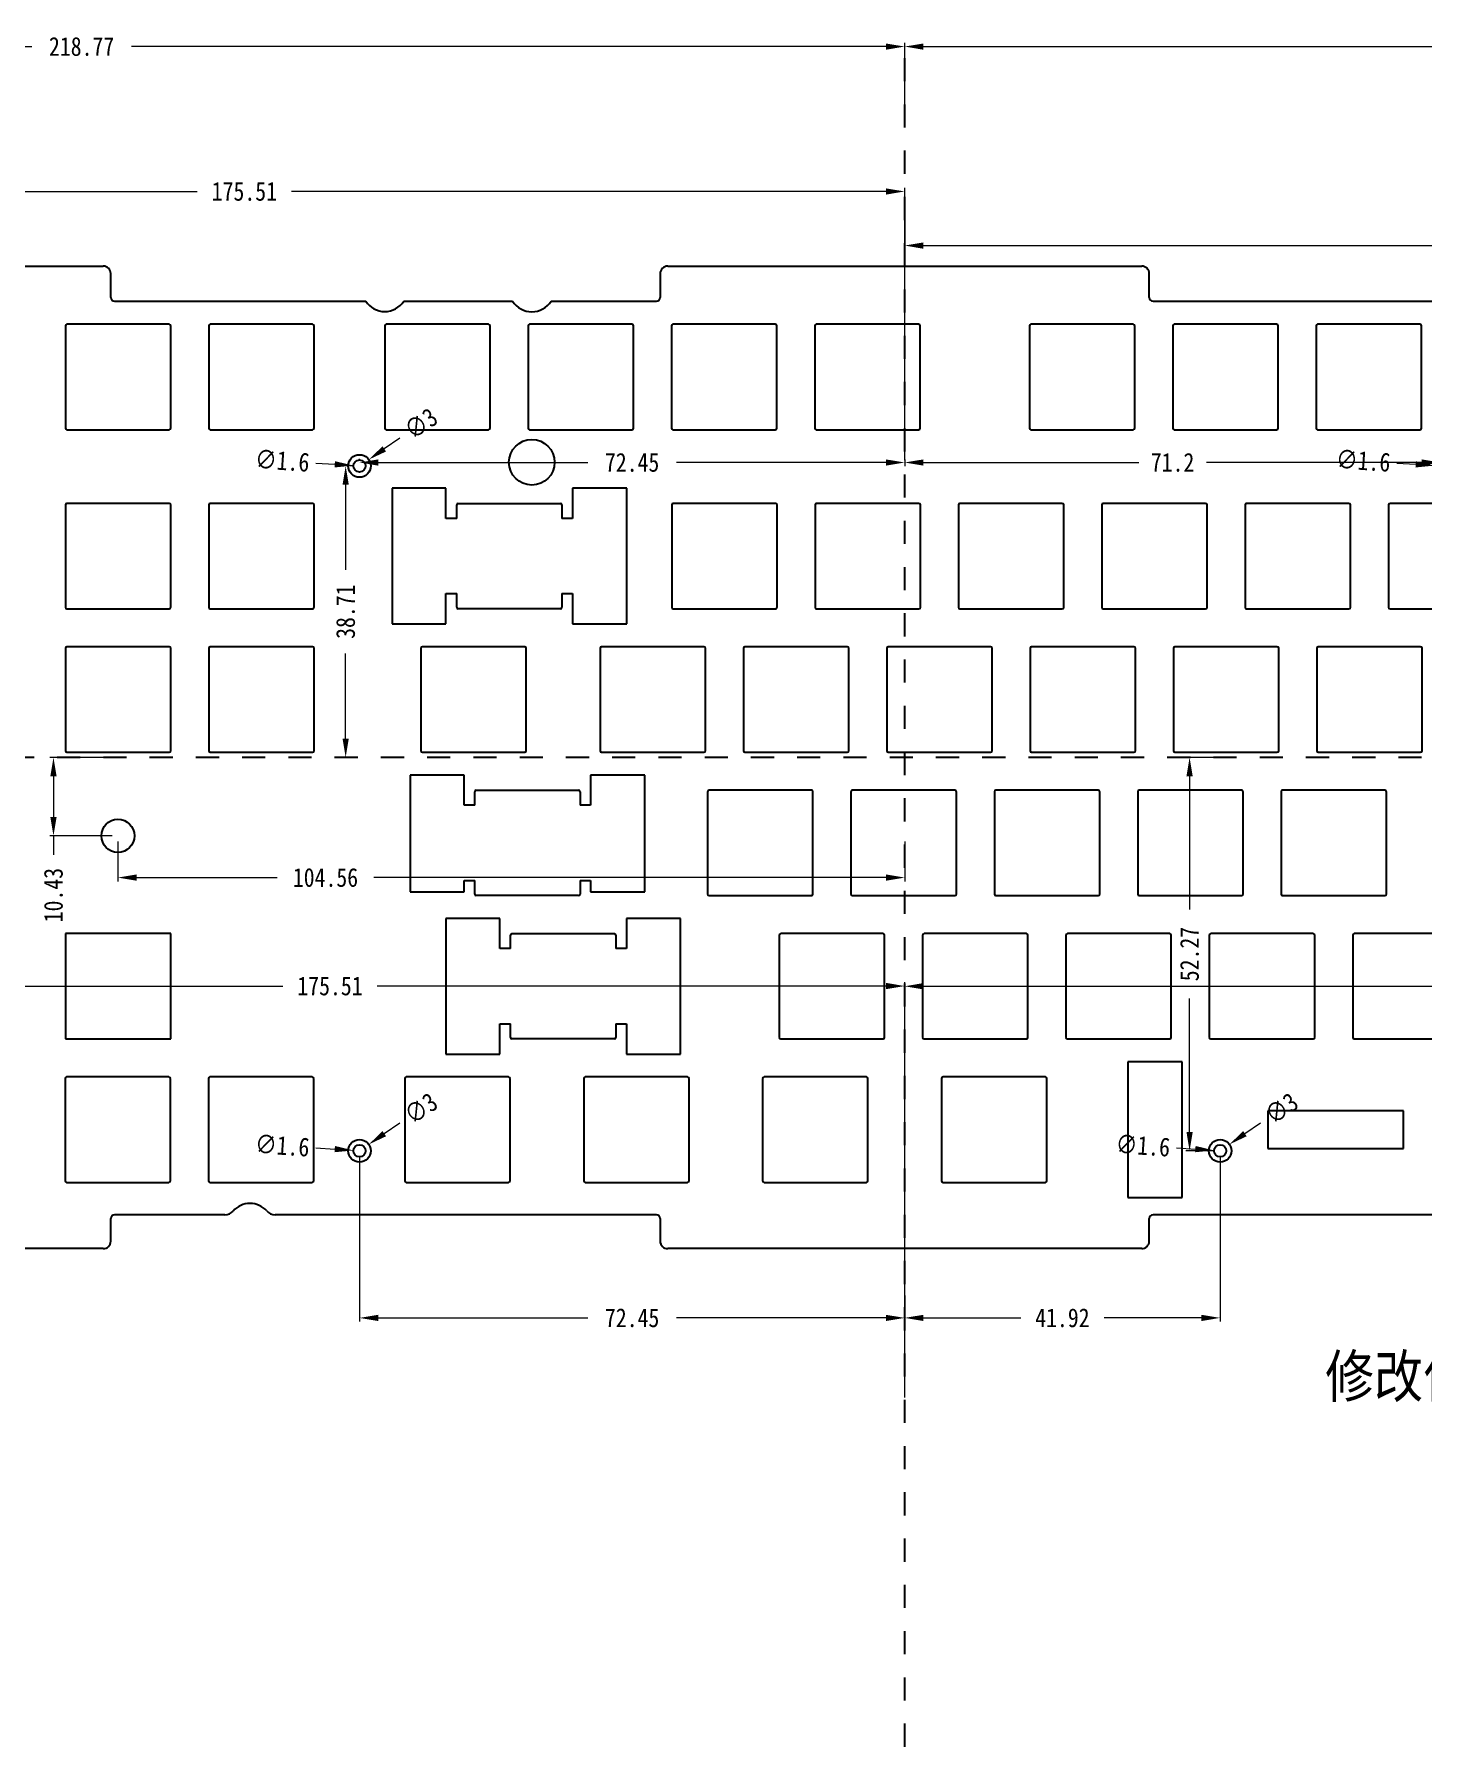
# Model space of a CAD drawing. Header units: millimetres. Extents: x 2158 to 4802, y -120 to 609.
# Drawn here: x 2990.1 to 3174.7, y 136.9 to 364.4 of the extents above; entities that cross this region are included whole.
import ezdxf

# ---------------------------------------------------------------- set-up
doc = ezdxf.new("R2010")
doc.units = ezdxf.units.MM
doc.header["$LTSCALE"] = 30.734
doc.header["$PDMODE"] = 3
doc.header["$PDSIZE"] = 8
doc.linetypes.add('HIDDEN', pattern=[0.2, 0.1, -0.1])
doc.layers.get('0').update_dxf_attribs({"linetype": 'CONTINUOUS'})
doc.layers.get('Defpoints').update_dxf_attribs({"linetype": 'CONTINUOUS'})
doc.styles.get("Standard").update_dxf_attribs({"font": 'txt', "width": 0.85})
doc.dimstyles.new('YanXiu', dxfattribs={"dimscale": 2.5, "dimtxt": 3, "dimasz": 2, "dimexe": 0.66, "dimexo": 0.66, "dimgap": 0.66, "dimtad": 0, "dimdsep": 46, "dimtxsty": 'STANDARD', "dimcen": 0, "dimclrd": 3, "dimclre": 6, "dimclrt": 3, "dimazin": 2, "dimtm": 1e-09, "dimtfac": 1, "dimtofl": 0, "dimtmove": 0, "dimatfit": 3, "dimfxl": 1, "dimlwd": 5, "dimlwe": 5, "dimarcsym": 0})

# ---------------------------------------------------------------- blocks, each defined once
blk = doc.blocks.new('*D167')
at = {"color": 3, "lineweight": 5}
for p, q in [((3105.82, 362.64), (3105.82, 363.29)), ((3108.32, 362.79), (3208.6, 362.79)), ((3322.09, 362.79), (3221.82, 362.79)), ((3324.59, 301.38), (3324.59, 363.29))]:
    blk.add_line(p, q, dxfattribs=at)
at = {"color": 3}
for points in [[(3108.32, 363.2), (3108.32, 362.37), (3105.82, 362.79)], [(3322.09, 363.2), (3322.09, 362.37), (3324.59, 362.79)]]:
    blk.add_solid(points, dxfattribs=at)
at = {"layer": 'Defpoints', "color": 0}
for p in [(3105.82, 362.79), (3105.82, 361.89), (3324.59, 300.63)]:
    blk.add_point(p, dxfattribs=at)
at = {"color": 3, "insert": (3215.21, 362.79), "char_height": 2.5, "attachment_point": 5}
blk.add_mtext('218.77', dxfattribs=at)
blk = doc.blocks.new('*D168')
at = {"color": 3, "lineweight": 5}
for p, q in [((2887.05, 301.85), (2887.05, 363.29)), ((2889.55, 362.79), (2989.83, 362.79)), ((3103.32, 362.79), (3003.05, 362.79)), ((3105.82, 354.52), (3105.82, 363.29))]:
    blk.add_line(p, q, dxfattribs=at)
at = {"color": 3}
for points in [[(2889.55, 363.2), (2889.55, 362.37), (2887.05, 362.79)], [(3103.32, 363.2), (3103.32, 362.37), (3105.82, 362.79)]]:
    blk.add_solid(points, dxfattribs=at)
at = {"layer": 'Defpoints', "color": 0}
for p in [(3105.82, 362.79), (3105.82, 353.77), (2887.05, 301.1)]:
    blk.add_point(p, dxfattribs=at)
at = {"color": 3, "insert": (2996.44, 362.79), "char_height": 2.5, "attachment_point": 5}
blk.add_mtext('218.77', dxfattribs=at)
blk = doc.blocks.new('*D170')
at = {"color": 3, "lineweight": 5}
for p, q in [((2930.31, 307.82), (2930.31, 344.04)), ((3105.82, 307.82), (3105.82, 344.04)), ((2932.81, 343.54), (3011.81, 343.54)), ((3103.32, 343.54), (3024.32, 343.54))]:
    blk.add_line(p, q, dxfattribs=at)
at = {"color": 3}
for points in [[(2932.81, 343.95), (2932.81, 343.12), (2930.31, 343.54)], [(3103.32, 343.95), (3103.32, 343.12), (3105.82, 343.54)]]:
    blk.add_solid(points, dxfattribs=at)
at = {"layer": 'Defpoints', "color": 0}
for p in [(3105.82, 343.54), (2930.31, 307.07), (3105.82, 307.07)]:
    blk.add_point(p, dxfattribs=at)
at = {"color": 3, "insert": (3018.07, 343.54), "char_height": 2.5, "attachment_point": 5}
blk.add_mtext('175.51', dxfattribs=at)
blk = doc.blocks.new('*D171')
at = {"color": 3, "lineweight": 5}
for p, q in [((3032.62, 307.07), (3031.03, 307.07)), ((3031.53, 304.57), (3031.53, 293.26)), ((3031.53, 270.85), (3031.53, 282.16)), ((3032.62, 268.35), (3031.03, 268.35))]:
    blk.add_line(p, q, dxfattribs=at)
at = {"color": 3}
for points in [[(3031.12, 304.57), (3031.95, 304.57), (3031.53, 307.07)], [(3031.12, 270.85), (3031.95, 270.85), (3031.53, 268.35)]]:
    blk.add_solid(points, dxfattribs=at)
at = {"layer": 'Defpoints', "color": 0}
for p in [(3033.37, 307.07), (3031.53, 268.35), (3033.37, 268.35)]:
    blk.add_point(p, dxfattribs=at)
at = {"color": 3, "insert": (3031.53, 287.71), "char_height": 2.5, "attachment_point": 5, "rotation": 90}
blk.add_mtext('38.71', dxfattribs=at)
blk = doc.blocks.new('*D130')
at = {"color": 3, "lineweight": 5}
for p, q in [((3033.37, 307.82), (3033.37, 308.03)), ((3035.87, 307.53), (3063.7, 307.53)), ((3103.32, 307.53), (3075.5, 307.53)), ((3105.82, 307.82), (3105.82, 308.03))]:
    blk.add_line(p, q, dxfattribs=at)
at = {"color": 3}
for points in [[(3035.87, 307.94), (3035.87, 307.11), (3033.37, 307.53)], [(3103.32, 307.94), (3103.32, 307.11), (3105.82, 307.53)]]:
    blk.add_solid(points, dxfattribs=at)
at = {"layer": 'Defpoints', "color": 0}
for p in [(3105.82, 307.53), (3033.37, 307.07), (3105.82, 307.07)]:
    blk.add_point(p, dxfattribs=at)
at = {"color": 3, "insert": (3069.6, 307.53), "char_height": 2.5, "attachment_point": 5}
blk.add_mtext('72.45', dxfattribs=at)
blk = doc.blocks.new('*D200')
at = {"color": 3, "lineweight": 5}
for p, q in [((3105.82, 342.79), (3105.82, 335.85)), ((3310.59, 307.82), (3310.59, 336.85)), ((3108.32, 336.35), (3201.42, 336.35)), ((3308.09, 336.35), (3214.99, 336.35))]:
    blk.add_line(p, q, dxfattribs=at)
at = {"color": 3}
for points in [[(3108.32, 336.77), (3108.32, 335.93), (3105.82, 336.35)], [(3308.09, 336.77), (3308.09, 335.93), (3310.59, 336.35)]]:
    blk.add_solid(points, dxfattribs=at)
at = {"layer": 'Defpoints', "color": 0}
for p in [(3105.82, 343.54), (3105.82, 336.35), (3310.59, 307.07)]:
    blk.add_point(p, dxfattribs=at)
at = {"color": 3, "insert": (3208.21, 336.35), "char_height": 2.5, "attachment_point": 5}
blk.add_mtext('204.77', dxfattribs=at)
blk = doc.blocks.new('*D203')
at = {"color": 3, "lineweight": 5}
for p, q in [((3105.82, 183.29), (3105.82, 238.44)), ((3108.32, 237.94), (3191.98, 237.94)), ((3293.8, 237.94), (3204.84, 237.94)), ((3296.3, 216.83), (3296.3, 238.44))]:
    blk.add_line(p, q, dxfattribs=at)
at = {"color": 3}
for points in [[(3108.32, 238.36), (3108.32, 237.52), (3105.82, 237.94)], [(3293.8, 238.36), (3293.8, 237.52), (3296.3, 237.94)]]:
    blk.add_solid(points, dxfattribs=at)
at = {"layer": 'Defpoints', "color": 0}
for p in [(3105.82, 237.94), (3296.3, 216.08), (3105.82, 182.54)]:
    blk.add_point(p, dxfattribs=at)
at = {"color": 3, "insert": (3198.41, 237.94), "char_height": 2.5, "attachment_point": 5}
blk.add_mtext('190.47', dxfattribs=at)
blk = doc.blocks.new('*D204')
at = {"color": 3, "lineweight": 5}
for p, q in [((3146.99, 268.35), (3143.18, 268.35)), ((3143.68, 265.85), (3143.68, 248.12)), ((3143.68, 218.58), (3143.68, 236.32)), ((3146.99, 216.08), (3143.18, 216.08))]:
    blk.add_line(p, q, dxfattribs=at)
at = {"color": 3}
for points in [[(3143.27, 265.85), (3144.1, 265.85), (3143.68, 268.35)], [(3143.27, 218.58), (3144.1, 218.58), (3143.68, 216.08)]]:
    blk.add_solid(points, dxfattribs=at)
at = {"layer": 'Defpoints', "color": 0}
for p in [(3143.68, 268.35), (3147.74, 268.35), (3147.74, 216.08)]:
    blk.add_point(p, dxfattribs=at)
at = {"color": 3, "insert": (3143.68, 242.22), "char_height": 2.5, "attachment_point": 5, "rotation": 90}
blk.add_mtext('52.27', dxfattribs=at)
blk = doc.blocks.new('*D205')
at = {"color": 3, "lineweight": 5}
for p, q in [((3147.74, 215.33), (3147.74, 193.38)), ((3105.82, 196.84), (3105.82, 193.38)), ((3108.32, 193.88), (3121.24, 193.88)), ((3145.24, 193.88), (3132.33, 193.88))]:
    blk.add_line(p, q, dxfattribs=at)
at = {"color": 3}
for points in [[(3108.32, 194.29), (3108.32, 193.46), (3105.82, 193.88)], [(3145.24, 194.29), (3145.24, 193.46), (3147.74, 193.88)]]:
    blk.add_solid(points, dxfattribs=at)
at = {"layer": 'Defpoints', "color": 0}
for p in [(3147.74, 216.08), (3105.82, 197.59), (3105.82, 193.88)]:
    blk.add_point(p, dxfattribs=at)
at = {"color": 3, "insert": (3126.78, 193.88), "char_height": 2.5, "attachment_point": 5}
blk.add_mtext('41.92', dxfattribs=at)
blk = doc.blocks.new('*D206')
at = {"color": 3, "lineweight": 5}
for p, q in [((3033.37, 215.33), (3033.37, 193.38)), ((3035.87, 193.88), (3063.7, 193.88)), ((3103.32, 193.88), (3075.5, 193.88)), ((3105.82, 194.63), (3105.82, 194.38))]:
    blk.add_line(p, q, dxfattribs=at)
at = {"color": 3}
for points in [[(3035.87, 194.29), (3035.87, 193.46), (3033.37, 193.88)], [(3103.32, 194.29), (3103.32, 193.46), (3105.82, 193.88)]]:
    blk.add_solid(points, dxfattribs=at)
at = {"layer": 'Defpoints', "color": 0}
for p in [(3033.37, 216.08), (3033.37, 193.88), (3105.82, 193.88)]:
    blk.add_point(p, dxfattribs=at)
at = {"color": 3, "insert": (3069.6, 193.88), "char_height": 2.5, "attachment_point": 5}
blk.add_mtext('72.45', dxfattribs=at)
blk = doc.blocks.new('*D207')
at = {"color": 3, "lineweight": 5}
for p, q in [((2930.31, 216.83), (2930.31, 238.47)), ((2932.81, 237.97), (3023.2, 237.97)), ((3103.32, 237.97), (3035.7, 237.97)), ((3105.82, 209.5), (3105.82, 238.47))]:
    blk.add_line(p, q, dxfattribs=at)
at = {"color": 3}
for points in [[(2932.81, 238.39), (2932.81, 237.55), (2930.31, 237.97)], [(3103.32, 238.39), (3103.32, 237.55), (3105.82, 237.97)]]:
    blk.add_solid(points, dxfattribs=at)
at = {"layer": 'Defpoints', "color": 0}
for p in [(3105.82, 237.97), (2930.31, 216.08), (3105.82, 208.75)]:
    blk.add_point(p, dxfattribs=at)
at = {"color": 3, "insert": (3029.45, 237.97), "char_height": 2.5, "attachment_point": 5}
blk.add_mtext('175.51', dxfattribs=at)
blk = doc.blocks.new('*D208')
at = {"color": 3, "lineweight": 5}
for p, q in [((3001.27, 257.17), (3001.27, 251.88)), ((3105.82, 257.17), (3105.82, 251.88)), ((3003.77, 252.38), (3022.42, 252.38)), ((3103.32, 252.38), (3035.29, 252.38))]:
    blk.add_line(p, q, dxfattribs=at)
at = {"color": 3}
for points in [[(3003.77, 252.8), (3003.77, 251.96), (3001.27, 252.38)], [(3103.32, 252.8), (3103.32, 251.96), (3105.82, 252.38)]]:
    blk.add_solid(points, dxfattribs=at)
at = {"layer": 'Defpoints', "color": 0}
for p in [(3001.27, 257.92), (3105.82, 257.92), (3105.82, 252.38)]:
    blk.add_point(p, dxfattribs=at)
at = {"color": 3, "insert": (3028.85, 252.38), "char_height": 2.5, "attachment_point": 5}
blk.add_mtext('104.56', dxfattribs=at)
blk = doc.blocks.new('*D209')
at = {"color": 3, "lineweight": 5}
for p, q in [((3000.52, 268.35), (2992.2, 268.35)), ((2992.7, 265.85), (2992.7, 260.42)), ((3000.52, 257.92), (2992.2, 257.92)), ((2992.7, 257.92), (2992.7, 255.42))]:
    blk.add_line(p, q, dxfattribs=at)
at = {"color": 3}
for points in [[(2992.29, 265.85), (2993.12, 265.85), (2992.7, 268.35)], [(2992.29, 260.42), (2993.12, 260.42), (2992.7, 257.92)]]:
    blk.add_solid(points, dxfattribs=at)
at = {"layer": 'Defpoints', "color": 0}
for p in [(2992.7, 268.35), (3001.27, 268.35), (3001.27, 257.92)]:
    blk.add_point(p, dxfattribs=at)
at = {"color": 3, "insert": (2992.7, 250.05), "char_height": 2.5, "attachment_point": 5, "rotation": 90}
blk.add_mtext('10.43', dxfattribs=at)
blk = doc.blocks.new('*D211')
at = {"color": 3, "lineweight": 5}
for p, q in [((3105.82, 307.93), (3105.82, 307.03)), ((3108.32, 307.53), (3136.94, 307.53)), ((3174.52, 307.53), (3145.91, 307.53)), ((3177.02, 307.82), (3177.02, 308.03))]:
    blk.add_line(p, q, dxfattribs=at)
at = {"color": 3}
for points in [[(3108.32, 307.94), (3108.32, 307.11), (3105.82, 307.53)], [(3174.52, 307.94), (3174.52, 307.11), (3177.02, 307.53)]]:
    blk.add_solid(points, dxfattribs=at)
at = {"layer": 'Defpoints', "color": 0}
for p in [(3105.82, 308.68), (3105.82, 307.53), (3177.02, 307.07)]:
    blk.add_point(p, dxfattribs=at)
at = {"color": 3, "insert": (3141.42, 307.53), "char_height": 2.5, "attachment_point": 5}
blk.add_mtext('71.2', dxfattribs=at)
blk = doc.blocks.new('*D143')
at = {"color": 3, "lineweight": 5}
blk.add_line((3171.24, 307.46), (3173.73, 307.29), dxfattribs=at)
at = {"color": 3}
blk.add_solid([(3173.76, 307.7), (3173.7, 306.87), (3176.23, 307.12)], dxfattribs=at)
at = {"layer": 'Defpoints', "color": 0}
for p in [(3176.23, 307.12), (3177.82, 307.01)]:
    blk.add_point(p, dxfattribs=at)
at = {"color": 3, "insert": (3166.76, 307.76), "char_height": 2.5, "attachment_point": 5, "rotation": 356.1306}
blk.add_mtext('∅1.6', dxfattribs=at)
blk = doc.blocks.new('*D144')
at = {"color": 3, "lineweight": 5}
blk.add_line((3038.72, 310.76), (3036.66, 309.34), dxfattribs=at)
at = {"color": 3}
blk.add_solid([(3036.43, 309.68), (3036.9, 308.99), (3034.61, 307.92)], dxfattribs=at)
at = {"layer": 'Defpoints', "color": 0}
for p in [(3034.61, 307.92), (3032.14, 306.21)]:
    blk.add_point(p, dxfattribs=at)
at = {"color": 3, "insert": (3041.54, 312.7), "char_height": 2.5, "attachment_point": 5, "rotation": 34.5956}
blk.add_mtext('∅3', dxfattribs=at)
blk = doc.blocks.new('*D145')
at = {"color": 3, "lineweight": 5}
blk.add_line((3027.59, 307.46), (3030.08, 307.29), dxfattribs=at)
at = {"color": 3}
blk.add_solid([(3030.11, 307.7), (3030.05, 306.87), (3032.57, 307.12)], dxfattribs=at)
at = {"layer": 'Defpoints', "color": 0}
for p in [(3032.57, 307.12), (3034.17, 307.01)]:
    blk.add_point(p, dxfattribs=at)
at = {"color": 3, "insert": (3023.11, 307.76), "char_height": 2.5, "attachment_point": 5, "rotation": 356.1306}
blk.add_mtext('∅1.6', dxfattribs=at)
blk = doc.blocks.new('*D150')
at = {"color": 3, "lineweight": 5}
blk.add_line((3038.72, 219.77), (3036.66, 218.35), dxfattribs=at)
at = {"color": 3}
blk.add_solid([(3036.43, 218.7), (3036.9, 218.01), (3034.61, 216.93)], dxfattribs=at)
at = {"layer": 'Defpoints', "color": 0}
for p in [(3034.61, 216.93), (3032.14, 215.23)]:
    blk.add_point(p, dxfattribs=at)
at = {"color": 3, "insert": (3041.54, 221.71), "char_height": 2.5, "attachment_point": 5, "rotation": 34.5956}
blk.add_mtext('∅3', dxfattribs=at)
blk = doc.blocks.new('*D151')
at = {"color": 3, "lineweight": 5}
blk.add_line((3027.59, 216.47), (3030.08, 216.3), dxfattribs=at)
at = {"color": 3}
blk.add_solid([(3030.11, 216.72), (3030.05, 215.89), (3032.57, 216.13)], dxfattribs=at)
at = {"layer": 'Defpoints', "color": 0}
for p in [(3032.57, 216.13), (3034.17, 216.03)]:
    blk.add_point(p, dxfattribs=at)
at = {"color": 3, "insert": (3023.11, 216.77), "char_height": 2.5, "attachment_point": 5, "rotation": 356.1306}
blk.add_mtext('∅1.6', dxfattribs=at)
blk = doc.blocks.new('*D152')
at = {"color": 3, "lineweight": 5}
blk.add_line((3153.09, 219.77), (3151.04, 218.35), dxfattribs=at)
at = {"color": 3}
blk.add_solid([(3150.8, 218.7), (3151.27, 218.01), (3148.98, 216.93)], dxfattribs=at)
at = {"layer": 'Defpoints', "color": 0}
for p in [(3148.98, 216.93), (3146.51, 215.23)]:
    blk.add_point(p, dxfattribs=at)
at = {"color": 3, "insert": (3155.91, 221.71), "char_height": 2.5, "attachment_point": 5, "rotation": 34.5956}
blk.add_mtext('∅3', dxfattribs=at)
blk = doc.blocks.new('*D153')
at = {"color": 3, "lineweight": 5}
blk.add_line((3141.96, 216.47), (3144.45, 216.3), dxfattribs=at)
at = {"color": 3}
blk.add_solid([(3144.48, 216.72), (3144.42, 215.89), (3146.94, 216.13)], dxfattribs=at)
at = {"layer": 'Defpoints', "color": 0}
for p in [(3146.94, 216.13), (3148.54, 216.03)]:
    blk.add_point(p, dxfattribs=at)
at = {"color": 3, "insert": (3137.48, 216.77), "char_height": 2.5, "attachment_point": 5, "rotation": 356.1306}
blk.add_mtext('∅1.6', dxfattribs=at)

msp = doc.modelspace()

# ---------------------------------------------------------------- linework, layer by layer
at = {"linetype": 'HIDDEN'}
for p, q in [((3105.82244, 136.90052), (3105.82244, 361.88756)), ((3395.8038, 268.35298), (2877.54458, 268.35298))]:
    msp.add_line(p, q, dxfattribs=at)
at = {"linetype": 'Continuous'}
for p, q in [((2936.2196, 333.62488), (2999.3196, 333.62488)), ((3000.3196, 329.46816), (3000.3196, 332.62488)), ((3073.3241, 332.62488), (3073.3241, 329.46816)), ((3074.3241, 333.62488), (3137.3241, 333.62488)), ((3138.3241, 329.46816), (3138.3241, 332.62488)), ((3000.8196, 328.96816), (3034.20299, 328.96816)), ((3039.25346, 328.96816), (3053.70572, 328.96816)), ((3039.25346, 328.96816), (3053.70572, 328.96816)), ((3058.83073, 328.96816), (3072.8241, 328.96816)), ((3138.8241, 328.96816), (3220.08694, 328.96816)), ((2994.28169, 325.68779), (2994.28169, 312.08779)), ((3008.08169, 325.88779), (2994.48169, 325.88779)), ((3008.28169, 312.08779), (3008.28169, 325.68779)), ((3013.33169, 325.68779), (3013.33169, 312.08779)), ((3027.13169, 325.88779), (3013.53169, 325.88779)), ((3027.33169, 312.08779), (3027.33169, 325.68779)), ((3036.72694, 325.68779), (3036.72694, 312.08779)), ((3050.52694, 325.88779), (3036.92694, 325.88779)), ((3050.72694, 312.08779), (3050.72694, 325.68779)), ((3055.77694, 325.68779), (3055.77694, 312.08779)), ((3069.57694, 325.88779), (3055.97694, 325.88779)), ((3069.77694, 312.08779), (3069.77694, 325.68779)), ((3074.82694, 325.68779), (3074.82694, 312.08779)), ((3088.62694, 325.88779), (3075.02694, 325.88779)), ((3088.82694, 312.08779), (3088.82694, 325.68779)), ((3093.87694, 325.68779), (3093.87694, 312.08779)), ((3107.67694, 325.88779), (3094.07694, 325.88779)), ((3107.87694, 312.08779), (3107.87694, 325.68779)), ((3122.39694, 325.68779), (3122.39694, 312.08779)), ((3136.19694, 325.88779), (3122.59694, 325.88779)), ((3136.39694, 312.08779), (3136.39694, 325.68779)), ((3141.44694, 325.68779), (3141.44694, 312.08779)), ((3155.24694, 325.88779), (3141.64694, 325.88779)), ((3155.44694, 312.08779), (3155.44694, 325.68779)), ((3160.49694, 325.68779), (3160.49694, 312.08779)), ((3174.29694, 325.88779), (3160.69694, 325.88779)), ((3174.49694, 312.08779), (3174.49694, 325.68779)), ((2994.48169, 311.88779), (3008.08169, 311.88779)), ((3013.53169, 311.88779), (3027.13169, 311.88779)), ((3036.92694, 311.88779), (3050.52694, 311.88779)), ((3055.97694, 311.88779), (3069.57694, 311.88779)), ((3075.02694, 311.88779), (3088.62694, 311.88779)), ((3094.07694, 311.88779), (3107.67694, 311.88779)), ((3122.59694, 311.88779), (3136.19694, 311.88779)), ((3141.64694, 311.88779), (3155.24694, 311.88779)), ((3160.69694, 311.88779), (3174.29694, 311.88779)), ((3044.85858, 304.10444), (3037.7153, 304.10444)), ((3037.7153, 304.10444), (3037.7153, 286.10444)), ((3044.85858, 300.10444), (3044.85858, 304.10444)), ((3061.68694, 304.10444), (3061.68694, 300.10444)), ((3068.88694, 304.10444), (3061.68694, 304.10444)), ((3068.88694, 286.10444), (3068.88694, 304.10444)), ((2994.28194, 301.88944), (2994.28194, 288.28944)), ((3008.08194, 302.08944), (2994.48194, 302.08944)), ((3008.28194, 288.28944), (3008.28194, 301.88944)), ((3013.33194, 301.88944), (3013.33194, 288.28944)), ((3027.13194, 302.08944), (3013.53194, 302.08944)), ((3027.33194, 288.28944), (3027.33194, 301.88944)), ((3046.30194, 300.10444), (3046.30194, 301.88944)), ((3046.50194, 302.08944), (3060.07194, 302.08944)), ((3060.27194, 301.88944), (3060.27194, 300.10444)), ((3074.86694, 301.88944), (3074.86694, 288.28944)), ((3088.66694, 302.08944), (3075.06694, 302.08944)), ((3088.86694, 288.28944), (3088.86694, 301.88944)), ((3093.91694, 301.88944), (3093.91694, 288.28944)), ((3107.71694, 302.08944), (3094.11694, 302.08944)), ((3107.91694, 288.28944), (3107.91694, 301.88944)), ((3112.96694, 301.88944), (3112.96694, 288.28944)), ((3126.76694, 302.08944), (3113.16694, 302.08944)), ((3126.96694, 288.28944), (3126.96694, 301.88944)), ((3132.01694, 301.88944), (3132.01694, 288.28944)), ((3145.81694, 302.08944), (3132.21694, 302.08944)), ((3146.01694, 288.28944), (3146.01694, 301.88944)), ((3151.06694, 301.88944), (3151.06694, 288.28944)), ((3164.86694, 302.08944), (3151.26694, 302.08944)), ((3165.06694, 288.28944), (3165.06694, 301.88944)), ((3170.11694, 301.88944), (3170.11694, 288.28944)), ((3183.91694, 302.08944), (3170.31694, 302.08944)), ((3046.30194, 300.10444), (3044.85858, 300.10444)), ((3061.68694, 300.10444), (3060.27194, 300.10444)), ((3044.85858, 290.10444), (3046.30194, 290.10444)), ((3044.85858, 286.10444), (3044.85858, 290.10444)), ((3046.30194, 288.28944), (3046.30194, 290.10444)), ((3060.27194, 290.10444), (3061.68694, 290.10444)), ((3060.27194, 290.10444), (3060.27194, 288.28944)), ((3061.68694, 290.10444), (3061.68694, 286.10444)), ((2994.48194, 288.08944), (3008.08194, 288.08944)), ((3013.53194, 288.08944), (3027.13194, 288.08944)), ((3060.07194, 288.08944), (3046.50194, 288.08944)), ((3075.06694, 288.08944), (3088.66694, 288.08944)), ((3094.11694, 288.08944), (3107.71694, 288.08944)), ((3113.16694, 288.08944), (3126.76694, 288.08944)), ((3132.21694, 288.08944), (3145.81694, 288.08944)), ((3151.26694, 288.08944), (3164.86694, 288.08944)), ((3170.31694, 288.08944), (3183.91694, 288.08944)), ((3037.7153, 286.10444), (3044.85858, 286.10444)), ((3061.68694, 286.10444), (3068.88694, 286.10444)), ((2994.28194, 282.83944), (2994.28194, 269.23944)), ((3008.08194, 283.03944), (2994.48194, 283.03944)), ((3008.28194, 269.23944), (3008.28194, 282.83944)), ((3013.33194, 282.83944), (3013.33194, 269.23944)), ((3027.13194, 283.03944), (3013.53194, 283.03944)), ((3027.33194, 269.23944), (3027.33194, 282.83944)), ((3041.53694, 282.83944), (3041.53694, 269.23944)), ((3055.33694, 283.03944), (3041.73694, 283.03944)), ((3055.53694, 269.23944), (3055.53694, 282.83944)), ((3065.33694, 282.83944), (3065.33694, 269.23944)), ((3079.13694, 283.03944), (3065.53694, 283.03944)), ((3079.33694, 269.23944), (3079.33694, 282.83944)), ((3084.38694, 282.83944), (3084.38694, 269.23944)), ((3098.18694, 283.03944), (3084.58694, 283.03944)), ((3098.38694, 269.23944), (3098.38694, 282.83944)), ((3103.43694, 282.83944), (3103.43694, 269.23944)), ((3117.23694, 283.03944), (3103.63694, 283.03944)), ((3117.43694, 269.23944), (3117.43694, 282.83944)), ((3122.48694, 282.83944), (3122.48694, 269.23944)), ((3136.28694, 283.03944), (3122.68694, 283.03944)), ((3136.48694, 269.23944), (3136.48694, 282.83944)), ((3141.53694, 282.83944), (3141.53694, 269.23944)), ((3155.33694, 283.03944), (3141.73694, 283.03944)), ((3155.53694, 269.23944), (3155.53694, 282.83944)), ((3160.58694, 282.83944), (3160.58694, 269.23944)), ((3174.38694, 283.03944), (3160.78694, 283.03944)), ((3174.58694, 269.23944), (3174.58694, 282.83944)), ((2994.48194, 269.03944), (3008.08194, 269.03944)), ((3013.53194, 269.03944), (3027.13194, 269.03944)), ((3041.73694, 269.03944), (3055.33694, 269.03944)), ((3065.53694, 269.03944), (3079.13694, 269.03944)), ((3084.58694, 269.03944), (3098.18694, 269.03944)), ((3103.63694, 269.03944), (3117.23694, 269.03944)), ((3122.68694, 269.03944), (3136.28694, 269.03944)), ((3141.73694, 269.03944), (3155.33694, 269.03944)), ((3160.78694, 269.03944), (3174.38694, 269.03944)), ((3047.28694, 266.00444), (3040.08694, 266.00444)), ((3040.08694, 266.00444), (3040.08694, 250.50444)), ((3047.28694, 262.00444), (3047.28694, 266.00444)), ((3048.88694, 263.98944), (3062.48694, 263.98944)), ((3071.28694, 266.00444), (3064.08694, 266.00444)), ((3064.08694, 266.00444), (3064.08694, 262.00444)), ((3071.28694, 250.50444), (3071.28694, 266.00444)), ((3093.43694, 263.98944), (3079.83694, 263.98944)), ((3112.48694, 263.98944), (3098.88694, 263.98944)), ((3131.53694, 263.98944), (3117.93694, 263.98944)), ((3150.58694, 263.98944), (3136.98694, 263.98944)), ((3169.63694, 263.98944), (3156.03694, 263.98944)), ((3048.68694, 262.00444), (3047.28694, 262.00444)), ((3048.68694, 262.00444), (3048.68694, 263.78944)), ((3062.68694, 263.78944), (3062.68694, 262.00444)), ((3064.08694, 262.00444), (3062.68694, 262.00444)), ((3079.63694, 263.78944), (3079.63694, 250.18944)), ((3093.63694, 250.18944), (3093.63694, 263.78944)), ((3098.68694, 263.78944), (3098.68694, 250.18944)), ((3112.68694, 250.18944), (3112.68694, 263.78944)), ((3117.73694, 263.78944), (3117.73694, 250.18944)), ((3131.73694, 250.18944), (3131.73694, 263.78944)), ((3136.78694, 263.78944), (3136.78694, 250.18944)), ((3150.78694, 250.18944), (3150.78694, 263.78944)), ((3155.83694, 263.78944), (3155.83694, 250.18944)), ((3169.83694, 250.18944), (3169.83694, 263.78944)), ((3040.08694, 250.50444), (3047.28694, 250.50444)), ((3047.28694, 252.00444), (3048.68694, 252.00444)), ((3047.28694, 250.50444), (3047.28694, 252.00444)), ((3048.68694, 250.18944), (3048.68694, 252.00444)), ((3062.68694, 252.00444), (3064.08694, 252.00444)), ((3062.68694, 252.00444), (3062.68694, 250.18944)), ((3064.08694, 252.00444), (3064.08694, 250.50444)), ((3064.08694, 250.50444), (3071.28694, 250.50444)), ((3062.48694, 249.98944), (3048.88694, 249.98944)), ((3079.83694, 249.98944), (3093.43694, 249.98944)), ((3098.88694, 249.98944), (3112.48694, 249.98944)), ((3117.93694, 249.98944), (3131.53694, 249.98944)), ((3136.98694, 249.98944), (3150.58694, 249.98944)), ((3156.03694, 249.98944), (3169.63694, 249.98944)), ((3052.03694, 246.93944), (3044.83694, 246.93944)), ((3044.83694, 246.93944), (3044.83694, 228.93944)), ((3052.03694, 242.93944), (3052.03694, 246.93944)), ((3076.03694, 246.93944), (3068.83694, 246.93944)), ((3068.83694, 246.93944), (3068.83694, 242.93944)), ((3076.03694, 228.93944), (3076.03694, 246.93944)), ((3008.28194, 244.93944), (2994.28194, 244.93944)), ((2994.28194, 244.93944), (2994.28194, 230.93944)), ((3008.28194, 230.93944), (3008.28194, 244.93944)), ((3053.43694, 242.93944), (3053.43694, 244.73944)), ((3053.63694, 244.93944), (3067.23694, 244.93944)), ((3067.43694, 244.73944), (3067.43694, 242.93944)), ((3089.15694, 244.73944), (3089.15694, 231.13944)), ((3102.95694, 244.93944), (3089.35694, 244.93944)), ((3103.15694, 231.13944), (3103.15694, 244.73944)), ((3108.20694, 244.73944), (3108.20694, 231.13944)), ((3122.00694, 244.93944), (3108.40694, 244.93944)), ((3122.20694, 231.13944), (3122.20694, 244.73944)), ((3127.25694, 244.73944), (3127.25694, 231.13944)), ((3141.05694, 244.93944), (3127.45694, 244.93944)), ((3141.25694, 231.13944), (3141.25694, 244.73944)), ((3146.30694, 244.73944), (3146.30694, 231.13944)), ((3160.10694, 244.93944), (3146.50694, 244.93944)), ((3160.30694, 231.13944), (3160.30694, 244.73944)), ((3165.35694, 244.73944), (3165.35694, 231.13944)), ((3179.15694, 244.93944), (3165.55694, 244.93944)), ((3053.43694, 242.93944), (3052.03694, 242.93944)), ((3068.83694, 242.93944), (3067.43694, 242.93944)), ((3052.03694, 232.93944), (3053.43694, 232.93944)), ((3052.03694, 228.93944), (3052.03694, 232.93944)), ((3053.43694, 231.13944), (3053.43694, 232.93944)), ((3067.43694, 232.93944), (3068.83694, 232.93944)), ((3067.43694, 232.93944), (3067.43694, 231.13944)), ((3068.83694, 232.93944), (3068.83694, 228.93944)), ((2994.28194, 230.93944), (3008.28194, 230.93944)), ((3067.23694, 230.93944), (3053.63694, 230.93944)), ((3089.35694, 230.93944), (3102.95694, 230.93944)), ((3108.40694, 230.93944), (3122.00694, 230.93944)), ((3127.45694, 230.93944), (3141.05694, 230.93944)), ((3146.50694, 230.93944), (3160.10694, 230.93944)), ((3165.55694, 230.93944), (3179.15694, 230.93944)), ((3044.83694, 228.93944), (3052.03694, 228.93944)), ((3068.83694, 228.93944), (3076.03694, 228.93944)), ((3142.68944, 227.88944), (3135.48944, 227.88944)), ((3135.48944, 227.88944), (3135.48944, 209.88944)), ((3142.68944, 209.88944), (3142.68944, 227.88944)), ((2994.24194, 225.68944), (2994.24194, 212.08944)), ((3008.04194, 225.88944), (2994.44194, 225.88944)), ((3008.24194, 212.08944), (3008.24194, 225.68944)), ((3013.29194, 225.68944), (3013.29194, 212.08944)), ((3027.09194, 225.88944), (3013.49194, 225.88944)), ((3027.29194, 212.08944), (3027.29194, 225.68944)), ((3039.38194, 225.68944), (3039.38194, 212.08944)), ((3053.18194, 225.88944), (3039.58194, 225.88944)), ((3053.38194, 212.08944), (3053.38194, 225.68944)), ((3063.16194, 225.68944), (3063.16194, 212.08944)), ((3076.96194, 225.88944), (3063.36194, 225.88944)), ((3077.16194, 212.08944), (3077.16194, 225.68944)), ((3086.94194, 225.68944), (3086.94194, 212.08944)), ((3100.74194, 225.88944), (3087.14194, 225.88944)), ((3100.94194, 212.08944), (3100.94194, 225.68944)), ((3110.72194, 225.68944), (3110.72194, 212.08944)), ((3124.52194, 225.88944), (3110.92194, 225.88944)), ((3124.72194, 212.08944), (3124.72194, 225.68944)), ((3172.08944, 221.38944), (3154.08944, 221.38944)), ((3154.08944, 221.38944), (3154.08944, 216.38944)), ((3172.08944, 216.38944), (3172.08944, 221.38944)), ((3154.08944, 216.38944), (3172.08944, 216.38944)), ((2994.44194, 211.88944), (3008.04194, 211.88944)), ((3013.49194, 211.88944), (3027.09194, 211.88944)), ((3039.58194, 211.88944), (3053.18194, 211.88944)), ((3063.36194, 211.88944), (3076.96194, 211.88944)), ((3087.14194, 211.88944), (3100.74194, 211.88944)), ((3110.92194, 211.88944), (3124.52194, 211.88944)), ((3135.48944, 209.88944), (3142.68944, 209.88944)), ((3000.3196, 204.08108), (3000.3196, 207.08108)), ((3015.46737, 207.58108), (3000.8196, 207.58108)), ((3040.17524, 207.58108), (3022.17517, 207.58108)), ((3072.8241, 207.58108), (3040.17524, 207.58108)), ((3073.3241, 207.08108), (3073.3241, 204.08108)), ((3138.3241, 204.08108), (3138.3241, 207.08108)), ((3171.25637, 207.58108), (3138.8241, 207.58108)), ((3189.25645, 207.58108), (3171.25637, 207.58108)), ((2999.3196, 203.08108), (2936.3196, 203.08108)), ((3137.3241, 203.08108), (3074.3241, 203.08108))]:
    msp.add_line(p, q, dxfattribs=at)
for centre, radius in [((3056.26822, 307.55948), 3.03144), ((3033.37194, 307.06608), 1.5), ((3033.37194, 307.06608), 0.8), ((3001.26694, 257.92108), 2.2), ((3033.37194, 216.08094), 1.5), ((3033.37194, 216.08094), 0.8), ((3147.74278, 216.08094), 1.5), ((3147.74278, 216.08094), 0.8)]:
    msp.add_circle(centre, radius, dxfattribs=at)
for centre, radius, start, end in [((2999.3196, 332.62488), 1, 0, 90), ((3074.3241, 332.62488), 1, 90, 180), ((3137.3241, 332.62488), 1, 0, 90), ((3000.8196, 329.46816), 0.5, 180, 270), ((3036.72822, 330.58779), 3, 212.6751556, 327.3248444), ((3056.26822, 330.58779), 3.03144, 212.2948564, 327.7051436), ((3072.8241, 329.46816), 0.5, 270, 0), ((3138.8241, 329.46816), 0.5, 180, 270), ((2994.48169, 325.68779), 0.2, 90, 180), ((3008.08169, 325.68779), 0.2, 0, 90), ((3013.53169, 325.68779), 0.2, 90, 180), ((3027.13169, 325.68779), 0.2, 0, 90), ((3036.92694, 325.68779), 0.2, 90, 180), ((3050.52694, 325.68779), 0.2, 0, 90), ((3055.97694, 325.68779), 0.2, 90, 180), ((3069.57694, 325.68779), 0.2, 0, 90), ((3075.02694, 325.68779), 0.2, 90, 180), ((3088.62694, 325.68779), 0.2, 0, 90), ((3094.07694, 325.68779), 0.2, 90, 180), ((3107.67694, 325.68779), 0.2, 0, 90), ((3122.59694, 325.68779), 0.2, 90, 180), ((3136.19694, 325.68779), 0.2, 0, 90), ((3141.64694, 325.68779), 0.2, 90, 180), ((3155.24694, 325.68779), 0.2, 0, 90), ((3160.69694, 325.68779), 0.2, 90, 180), ((3174.29694, 325.68779), 0.2, 0, 90), ((2994.48169, 312.08779), 0.2, 180, 270), ((3008.08169, 312.08779), 0.2, 270, 0), ((3013.53169, 312.08779), 0.2, 180, 270), ((3027.13169, 312.08779), 0.2, 270, 0), ((3036.92694, 312.08779), 0.2, 180, 270), ((3050.52694, 312.08779), 0.2, 270, 0), ((3055.97694, 312.08779), 0.2, 180, 270), ((3069.57694, 312.08779), 0.2, 270, 0), ((3075.02694, 312.08779), 0.2, 180, 270), ((3088.62694, 312.08779), 0.2, 270, 0), ((3094.07694, 312.08779), 0.2, 180, 270), ((3107.67694, 312.08779), 0.2, 270, 0), ((3122.59694, 312.08779), 0.2, 180, 270), ((3136.19694, 312.08779), 0.2, 270, 0), ((3141.64694, 312.08779), 0.2, 180, 270), ((3155.24694, 312.08779), 0.2, 270, 0), ((3160.69694, 312.08779), 0.2, 180, 270), ((3174.29694, 312.08779), 0.2, 270, 0), ((2994.48194, 301.88944), 0.2, 90, 180), ((3008.08194, 301.88944), 0.2, 0, 90), ((3013.53194, 301.88944), 0.2, 90, 180), ((3027.13194, 301.88944), 0.2, 0, 90), ((3046.50194, 301.88944), 0.2, 90, 180), ((3060.07194, 301.88944), 0.2, 0, 90), ((3075.06694, 301.88944), 0.2, 90, 180), ((3088.66694, 301.88944), 0.2, 0, 90), ((3094.11694, 301.88944), 0.2, 90, 180), ((3107.71694, 301.88944), 0.2, 0, 90), ((3113.16694, 301.88944), 0.2, 90, 180), ((3126.76694, 301.88944), 0.2, 0, 90), ((3132.21694, 301.88944), 0.2, 90, 180), ((3145.81694, 301.88944), 0.2, 0, 90), ((3151.26694, 301.88944), 0.2, 90, 180), ((3164.86694, 301.88944), 0.2, 0, 90), ((3170.31694, 301.88944), 0.2, 90, 180), ((2994.48194, 288.28944), 0.2, 180, 270), ((3008.08194, 288.28944), 0.2, 270, 0), ((3013.53194, 288.28944), 0.2, 180, 270), ((3027.13194, 288.28944), 0.2, 270, 0), ((3046.50194, 288.28944), 0.2, 180, 270), ((3060.07194, 288.28944), 0.2, 270, 0), ((3075.06694, 288.28944), 0.2, 180, 270), ((3088.66694, 288.28944), 0.2, 270, 0), ((3094.11694, 288.28944), 0.2, 180, 270), ((3107.71694, 288.28944), 0.2, 270, 0), ((3113.16694, 288.28944), 0.2, 180, 270), ((3126.76694, 288.28944), 0.2, 270, 0), ((3132.21694, 288.28944), 0.2, 180, 270), ((3145.81694, 288.28944), 0.2, 270, 0), ((3151.26694, 288.28944), 0.2, 180, 270), ((3164.86694, 288.28944), 0.2, 270, 0), ((3170.31694, 288.28944), 0.2, 180, 270), ((2994.48194, 282.83944), 0.2, 90, 180), ((3008.08194, 282.83944), 0.2, 0, 90), ((3013.53194, 282.83944), 0.2, 90, 180), ((3027.13194, 282.83944), 0.2, 0, 90), ((3041.73694, 282.83944), 0.2, 90, 180), ((3055.33694, 282.83944), 0.2, 0, 90), ((3065.53694, 282.83944), 0.2, 90, 180), ((3079.13694, 282.83944), 0.2, 0, 90), ((3084.58694, 282.83944), 0.2, 90, 180), ((3098.18694, 282.83944), 0.2, 0, 90), ((3103.63694, 282.83944), 0.2, 90, 180), ((3117.23694, 282.83944), 0.2, 0, 90), ((3122.68694, 282.83944), 0.2, 90, 180), ((3136.28694, 282.83944), 0.2, 0, 90), ((3141.73694, 282.83944), 0.2, 90, 180), ((3155.33694, 282.83944), 0.2, 0, 90), ((3160.78694, 282.83944), 0.2, 90, 180), ((3174.38694, 282.83944), 0.2, 0, 90), ((2994.48194, 269.23944), 0.2, 180, 270), ((3008.08194, 269.23944), 0.2, 270, 0), ((3013.53194, 269.23944), 0.2, 180, 270), ((3027.13194, 269.23944), 0.2, 270, 0), ((3041.73694, 269.23944), 0.2, 180, 270), ((3055.33694, 269.23944), 0.2, 270, 0), ((3065.53694, 269.23944), 0.2, 180, 270), ((3079.13694, 269.23944), 0.2, 270, 0), ((3084.58694, 269.23944), 0.2, 180, 270), ((3098.18694, 269.23944), 0.2, 270, 0), ((3103.63694, 269.23944), 0.2, 180, 270), ((3117.23694, 269.23944), 0.2, 270, 0), ((3122.68694, 269.23944), 0.2, 180, 270), ((3136.28694, 269.23944), 0.2, 270, 0), ((3141.73694, 269.23944), 0.2, 180, 270), ((3155.33694, 269.23944), 0.2, 270, 0), ((3160.78694, 269.23944), 0.2, 180, 270), ((3174.38694, 269.23944), 0.2, 270, 0), ((3048.88694, 263.78944), 0.2, 90, 180), ((3062.48694, 263.78944), 0.2, 0, 90), ((3079.83694, 263.78944), 0.2, 90, 180), ((3093.43694, 263.78944), 0.2, 0, 90), ((3098.88694, 263.78944), 0.2, 90, 180), ((3112.48694, 263.78944), 0.2, 0, 90), ((3117.93694, 263.78944), 0.2, 90, 180), ((3131.53694, 263.78944), 0.2, 0, 90), ((3136.98694, 263.78944), 0.2, 90, 180), ((3150.58694, 263.78944), 0.2, 0, 90), ((3156.03694, 263.78944), 0.2, 90, 180), ((3169.63694, 263.78944), 0.2, 0, 90), ((3048.88694, 250.18944), 0.2, 180, 270), ((3062.48694, 250.18944), 0.2, 270, 0), ((3079.83694, 250.18944), 0.2, 180, 270), ((3093.43694, 250.18944), 0.2, 270, 0), ((3098.88694, 250.18944), 0.2, 180, 270), ((3112.48694, 250.18944), 0.2, 270, 0), ((3117.93694, 250.18944), 0.2, 180, 270), ((3131.53694, 250.18944), 0.2, 270, 0), ((3136.98694, 250.18944), 0.2, 180, 270), ((3150.58694, 250.18944), 0.2, 270, 0), ((3156.03694, 250.18944), 0.2, 180, 270), ((3169.63694, 250.18944), 0.2, 270, 0), ((3053.63694, 244.73944), 0.2, 90, 180), ((3067.23694, 244.73944), 0.2, 0, 90), ((3089.35694, 244.73944), 0.2, 90, 180), ((3102.95694, 244.73944), 0.2, 0, 90), ((3108.40694, 244.73944), 0.2, 90, 180), ((3122.00694, 244.73944), 0.2, 0, 90), ((3127.45694, 244.73944), 0.2, 90, 180), ((3141.05694, 244.73944), 0.2, 0, 90), ((3146.50694, 244.73944), 0.2, 90, 180), ((3160.10694, 244.73944), 0.2, 0, 90), ((3165.55694, 244.73944), 0.2, 90, 180), ((3053.63694, 231.13944), 0.2, 180, 270), ((3067.23694, 231.13944), 0.2, 270, 0), ((3089.35694, 231.13944), 0.2, 180, 270), ((3102.95694, 231.13944), 0.2, 270, 0), ((3108.40694, 231.13944), 0.2, 180, 270), ((3122.00694, 231.13944), 0.2, 270, 0), ((3127.45694, 231.13944), 0.2, 180, 270), ((3141.05694, 231.13944), 0.2, 270, 0), ((3146.50694, 231.13944), 0.2, 180, 270), ((3160.10694, 231.13944), 0.2, 270, 0), ((3165.55694, 231.13944), 0.2, 180, 270), ((2994.44194, 225.68944), 0.2, 90, 180), ((3008.04194, 225.68944), 0.2, 0, 90), ((3013.49194, 225.68944), 0.2, 90, 180), ((3027.09194, 225.68944), 0.2, 0, 90), ((3039.58194, 225.68944), 0.2, 90, 180), ((3053.18194, 225.68944), 0.2, 0, 90), ((3063.36194, 225.68944), 0.2, 90, 180), ((3076.96194, 225.68944), 0.2, 0, 90), ((3087.14194, 225.68944), 0.2, 90, 180), ((3100.74194, 225.68944), 0.2, 0, 90), ((3110.92194, 225.68944), 0.2, 90, 180), ((3124.52194, 225.68944), 0.2, 0, 90), ((2994.44194, 212.08944), 0.2, 180, 270), ((3008.04194, 212.08944), 0.2, 270, 0), ((3013.49194, 212.08944), 0.2, 180, 270), ((3027.09194, 212.08944), 0.2, 270, 0), ((3039.58194, 212.08944), 0.2, 180, 270), ((3053.18194, 212.08944), 0.2, 270, 0), ((3063.36194, 212.08944), 0.2, 180, 270), ((3076.96194, 212.08944), 0.2, 270, 0), ((3087.14194, 212.08944), 0.2, 180, 270), ((3100.74194, 212.08944), 0.2, 270, 0), ((3110.92194, 212.08944), 0.2, 180, 270), ((3124.52194, 212.08944), 0.2, 270, 0), ((3000.8196, 207.08108), 0.5, 90, 180), ((3015.4673, 209.08108), 1.5, 270, 318.1871696), ((3018.82127, 206.08094), 3, 41.9796541, 138.1871696), ((3022.17524, 209.08108), 1.5, 221.4791836, 270), ((3072.8241, 207.08108), 0.5, 0, 90), ((3138.8241, 207.08108), 0.5, 90, 180), ((2999.3196, 204.08108), 1, 270, 0), ((3074.3241, 204.08108), 1, 180, 270), ((3137.3241, 204.08108), 1, 270, 0)]:
    msp.add_arc(centre, radius, start, end, dxfattribs=at)

# ---------------------------------------------------------------- texts
at = {"insert": (3161.70776, 188.93384), "char_height": 5.6, "attachment_point": 1}
msp.add_mtext_dynamic_manual_height_columns('{\\fSimSun|b0|i0|c134|p2;\\C2;修改位置，请留意，谢谢！}', width=11.9400362, gutter_width=1, heights=[0], dxfattribs=at).dxf.set("width", 84.6101853)

# ---------------------------------------------------------------- dimensions: what is measured, and where the dimension line sits
for base, p1, p2, picture, middle in [((3105.82244, 362.7859), (2887.05209, 301.10298), (3105.82244, 353.77026), '*D168', (2996.43726, 362.7859)), ((3105.82244, 362.7859), (3324.59278, 300.63202), (3105.82244, 361.88756), '*D167', (3215.20761, 362.7859)), ((3105.82244, 343.53623), (2930.31187, 307.06608), (3105.82244, 307.06608), '*D170', (3018.06715, 343.53623)), ((3105.82244, 307.52647), (3033.37194, 307.06608), (3105.82244, 307.06608), '*D130', (3069.59719, 307.52647)), ((3105.82244, 307.52647), (3177.02443, 307.06608), (3105.82244, 308.68439), '*D211', (3141.42343, 307.52647)), ((3033.37194, 193.87677), (3105.82244, 193.87677), (3033.37194, 216.08094), '*D206', (3069.59719, 193.87677)), ((3105.82244, 193.87677), (3147.74278, 216.08094), (3105.82244, 197.58774), '*D205', (3126.78261, 193.87677))]:
    dim = msp.add_linear_dim(base=base, p1=p1, p2=p2, dimstyle='YanXiu', override={"dimtxt": 1, "dimasz": 1, "dimexe": 0.2, "dimexo": 0.3, "dimclre": 3})
    dim.commit()
    dim.dimension.update_dxf_attribs({"geometry": picture, "text_midpoint": middle})
for base, p1, p2, picture, middle in [((3105.82244, 336.34958), (3310.59278, 307.06608), (3105.82244, 343.53623), '*D200', (3208.20761, 336.34958)), ((3105.82244, 252.37988), (3001.26694, 257.92108), (3105.82244, 257.92108), '*D208', (3028.85376, 252.37988)), ((3105.82244, 237.96976), (2930.31187, 216.08094), (3105.82244, 208.75435), '*D207', (3029.4508, 237.96976)), ((3105.82244, 237.93944), (3296.29694, 216.08094), (3105.82244, 182.5396), '*D203', (3198.40694, 237.93944))]:
    dim = msp.add_linear_dim(base=base, p1=p1, p2=p2, dimstyle='YanXiu', override={"dimtxt": 1, "dimasz": 1, "dimexe": 0.2, "dimexo": 0.3, "dimclre": 3})
    dim.commit()
    dim.dimension.update_dxf_attribs({"geometry": picture, "text_midpoint": middle, "dimtype": 160})
for p1, p2, picture, middle in [((3032.13717, 306.21441), (3034.60671, 307.91776), '*D144', (3041.53856, 312.69895)), ((3034.17011, 307.0121), (3032.57376, 307.12007), '*D145', (3023.11204, 307.76003)), ((3177.8226, 307.0121), (3176.22625, 307.12007), '*D143', (3166.76454, 307.76003)), ((3032.13717, 215.22927), (3034.60671, 216.93261), '*D150', (3041.53856, 221.7138)), ((3146.50801, 215.22927), (3148.97755, 216.93261), '*D152', (3155.90941, 221.7138)), ((3034.17011, 216.02695), (3032.57376, 216.13492), '*D151', (3023.11204, 216.77488)), ((3148.54096, 216.02695), (3146.9446, 216.13492), '*D153', (3137.48289, 216.77488))]:
    dim = msp.add_diameter_dim_2p(p1=p1, p2=p2, dimstyle='YanXiu', override={"dimtxt": 1, "dimasz": 1, "dimexe": 0.2, "dimexo": 0.3, "dimclre": 3})
    dim.commit()
    dim.dimension.update_dxf_attribs({"geometry": picture, "text_midpoint": middle})
for base, p1, p2, picture, middle in [((3031.53234, 268.35298), (3033.37194, 307.06608), (3033.37194, 268.35298), '*D171', (3031.53234, 287.70953)), ((2992.70194, 268.35298), (3001.26694, 257.92108), (3001.26694, 268.35298), '*D209', (2992.70194, 250.05233)), ((3143.6834, 268.35298), (3147.74278, 216.08094), (3147.74278, 268.35298), '*D204', (3143.6834, 242.21696))]:
    dim = msp.add_linear_dim(base=base, p1=p1, p2=p2, angle=90, dimstyle='YanXiu', override={"dimtxt": 1, "dimasz": 1, "dimexe": 0.2, "dimexo": 0.3, "dimclre": 3})
    dim.commit()
    dim.dimension.update_dxf_attribs({"geometry": picture, "text_midpoint": middle, "dimtype": 160})

doc.saveas('drawing.dxf')
